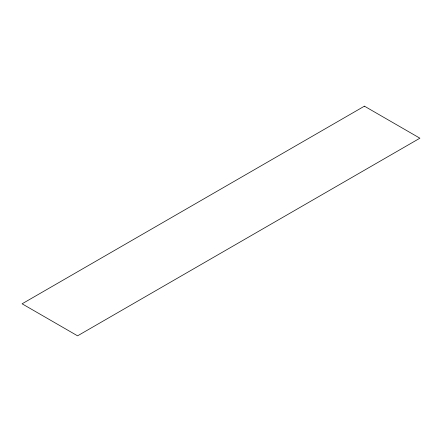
<?xml version="1.0" encoding="UTF-8"?>
<svg xmlns="http://www.w3.org/2000/svg" width="442" height="442" viewBox="0 0 442 442"><rect width="100%" height="100%" fill="white"/><g stroke="black" fill="none" stroke-linecap="round" stroke-linejoin="round"><path stroke-width="0.66" d="M364.423 106.168L22.1 303.803L77.577 335.832L419.9 138.197L364.423 106.168"/></g></svg>
